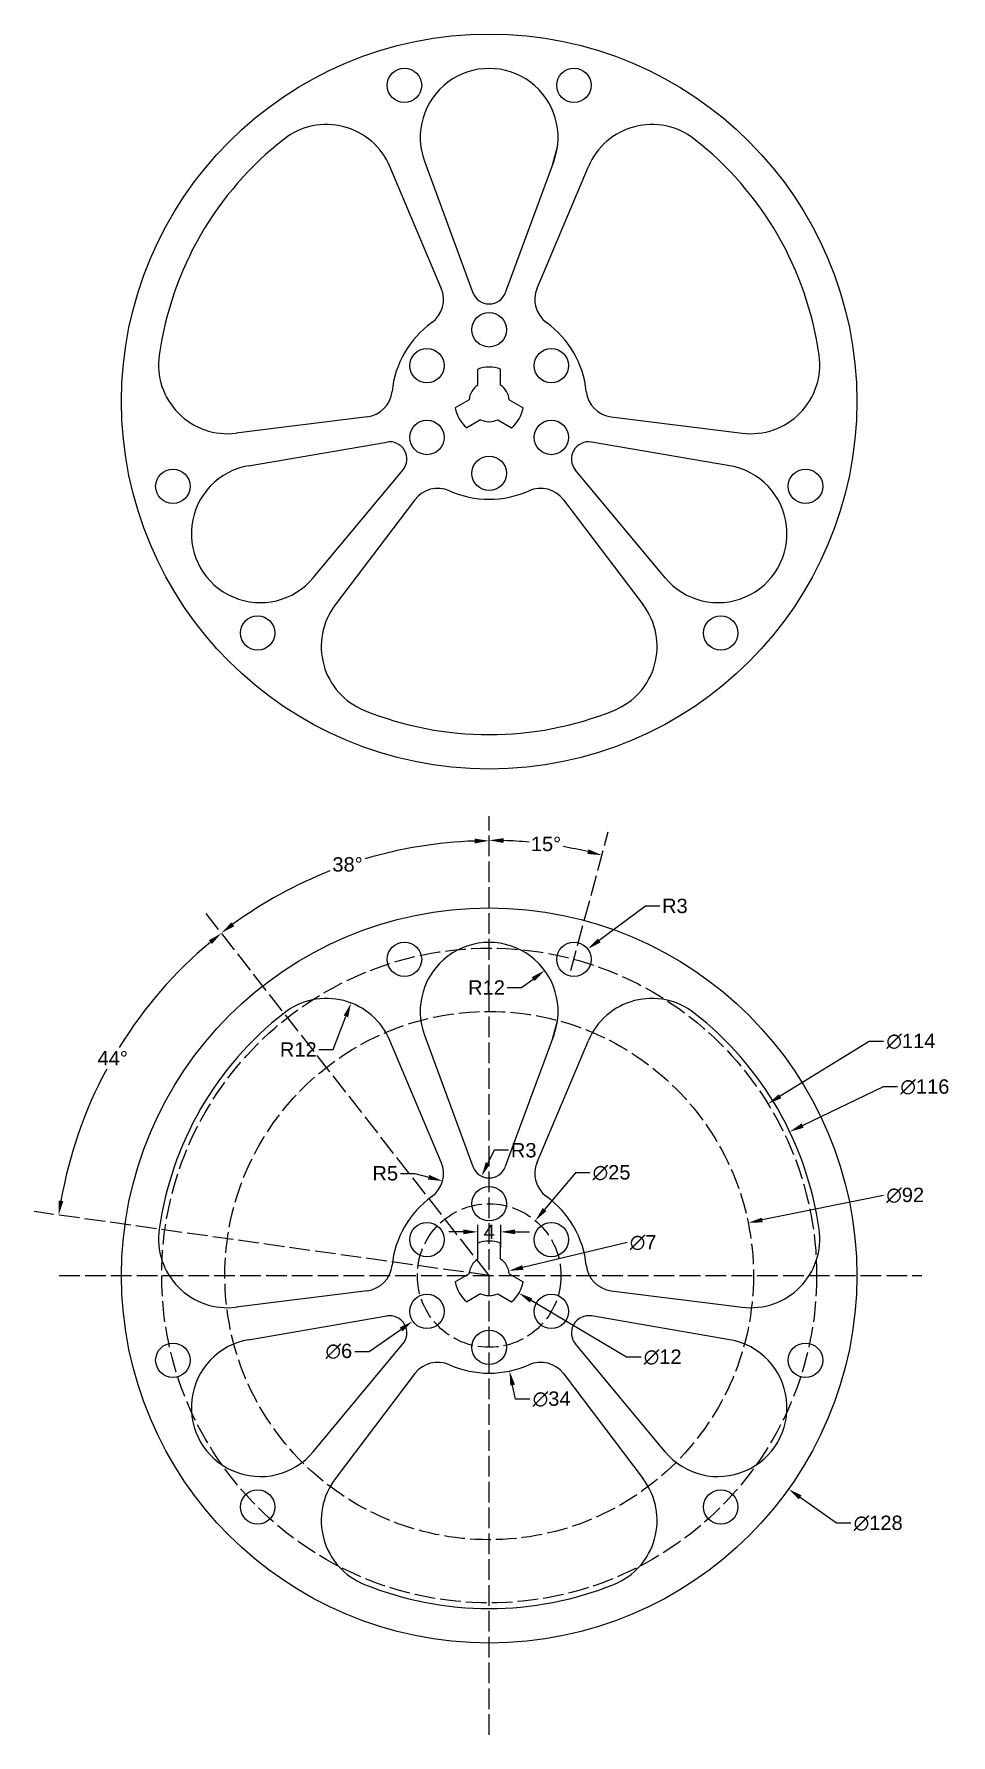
# Model space of a CAD drawing. Header units: millimetres. Extents: x 3177 to 3337, y 1654 to 1951.
import ezdxf

# ---------------------------------------------------------------- set-up
doc = ezdxf.new("R2010")
doc.units = ezdxf.units.MM
doc.header["$LTSCALE"] = 0.3
doc.linetypes.add('ACAD_ISO02W100', pattern=[15, 12, -3])
doc.layers.add('dim', color=1, linetype='Continuous')
doc.layers.add('dot lines', color=6, linetype='ACAD_ISO02W100')
doc.styles.get("Standard").update_dxf_attribs({"font": 'arial.ttf'})
doc.dimstyles.new('ISO-25', dxfattribs={"dimtxt": 2.5, "dimasz": 2.5, "dimexe": 1.25, "dimexo": 0.625, "dimtad": 0, "dimtih": 1, "dimtoh": 1, "dimtxsty": 'Standard', "dimcen": 0, "dimadec": 0, "dimazin": 0, "dimtfac": 1, "dimtofl": 0, "dimtmove": 0, "dimatfit": 3, "dimfxl": 1, "dimarcsym": 0})

# ---------------------------------------------------------------- blocks, each defined once
blk = doc.blocks.new('*U1')
blk.add_circle((0, 0), 3)
blk = doc.blocks.new('*U2')
at = {"color": 0, "linetype": 'ByBlock', "lineweight": -2, "transparency": 16777216}
blk.add_blockref('*U1', (3256.51, 1746.88), dxfattribs=at)
for p, rotation in [((3245.68, 1740.63), 59.99999999999999), ((3267.33, 1740.63), 300.0000000000001), ((3245.68, 1728.13), 120), ((3267.33, 1728.13), 240), ((3256.51, 1721.88), 180)]:
    blk.add_blockref('*U1', p, dxfattribs=dict(at, rotation=rotation))
blk = doc.blocks.new('*U5')
for centre in [(-14.75, 0), (14.75, 0)]:
    blk.add_circle(centre, 3)
blk = doc.blocks.new('*U6')
at = {"color": 0, "linetype": 'ByBlock', "lineweight": -2, "transparency": 16777216}
blk.add_blockref('*U5', (3256.51, 1789.44), dxfattribs=at)
for p, rotation in [((3208.83, 1706.85), 120), ((3304.19, 1706.85), 240)]:
    blk.add_blockref('*U5', p, dxfattribs=dict(at, rotation=rotation))
blk = doc.blocks.new('*D11')
at = {"layer": 'Defpoints', "color": 0, "transparency": 16777216}
for p in [(3256.51, 1814.38), (3277.21, 1811.65), (3269.67, 1809.01), (3270.74, 1787.5), (3256.51, 1654.38)]:
    blk.add_point(p, dxfattribs=at)
at = {"layer": 'dim', "color": 0, "lineweight": -2, "transparency": 16777216}
for start, end in [(84.7517, 88.1097), (76.8903, 80.2366)]:
    blk.add_arc((3256.51, 1734.38), 75.78, start, end, dxfattribs=at)
at = {"layer": 'dim', "color": 0, "transparency": 16777216}
for points in [[(3259, 1809.7), (3259.01, 1810.53), (3256.51, 1810.16)], [(3273.8, 1808.59), (3273.59, 1807.78), (3276.12, 1807.58)]]:
    blk.add_solid(points, dxfattribs=at)
at = {"layer": 'dim', "color": 0, "transparency": 16777216, "insert": (3266.4, 1809.51), "char_height": 2.5, "attachment_point": 5}
blk.add_mtext('15°', dxfattribs=at)
blk = doc.blocks.new('*D12')
at = {"layer": 'Defpoints', "color": 0, "transparency": 16777216}
for p in [(3256.51, 1814.38), (3239.91, 1808.24), (3207.25, 1797.42), (3256.51, 1734.38), (3256.51, 1654.38)]:
    blk.add_point(p, dxfattribs=at)
at = {"layer": 'dim', "color": 0, "lineweight": -2, "transparency": 16777216}
for start, end in [(91.8923, 106.5546), (111.4819, 126.1077)]:
    blk.add_arc((3256.51, 1734.38), 75.7, start, end, dxfattribs=at)
at = {"layer": 'dim', "color": 0, "transparency": 16777216}
for points in [[(3254, 1810.45), (3254.01, 1809.62), (3256.51, 1810.08)], [(3212.15, 1795.2), (3211.64, 1795.87), (3209.9, 1794.03)]]:
    blk.add_solid(points, dxfattribs=at)
at = {"layer": 'dim', "color": 0, "transparency": 16777216, "insert": (3231.86, 1805.95), "char_height": 2.5, "attachment_point": 5}
blk.add_mtext('38°', dxfattribs=at)
blk = doc.blocks.new('*D13')
at = {"layer": 'Defpoints', "color": 0, "transparency": 16777216}
for p in [(3207.25, 1797.42), (3196.35, 1780.26), (3177.29, 1745.51), (3256.51, 1734.38), (3256.51, 1734.38)]:
    blk.add_point(p, dxfattribs=at)
at = {"layer": 'dim', "color": 0, "lineweight": -2, "transparency": 16777216}
for start, end in [(129.8932, 148.3465), (151.6264, 170.1068)]:
    blk.add_arc((3256.51, 1734.38), 75.66, start, end, dxfattribs=at)
at = {"layer": 'dim', "color": 0, "transparency": 16777216}
for points in [[(3207.72, 1792.75), (3208.24, 1792.11), (3209.92, 1794)], [(3182.38, 1747.31), (3181.56, 1747.44), (3181.58, 1744.91)]]:
    blk.add_solid(points, dxfattribs=at)
at = {"layer": 'dim', "color": 0, "transparency": 16777216, "insert": (3190.98, 1772.21), "char_height": 2.5, "attachment_point": 5}
blk.add_mtext('44°', dxfattribs=at)
blk = doc.blocks.new('*D14')
at = {"layer": 'Defpoints', "color": 0, "transparency": 16777216}
for p in [(3258.51, 1741.98), (3254.51, 1738.64), (3258.51, 1738.64)]:
    blk.add_point(p, dxfattribs=at)
at = {"layer": 'dim', "color": 0, "lineweight": -2, "transparency": 16777216}
for p, q in [((3252.01, 1741.98), (3249.51, 1741.98)), ((3254.51, 1739.27), (3254.51, 1743.23)), ((3258.51, 1739.27), (3258.51, 1743.23)), ((3261.01, 1741.98), (3263.51, 1741.98))]:
    blk.add_line(p, q, dxfattribs=at)
at = {"layer": 'dim', "color": 0, "transparency": 16777216}
for points in [[(3252.01, 1742.4), (3252.01, 1741.57), (3254.51, 1741.98)], [(3261.01, 1742.4), (3261.01, 1741.57), (3258.51, 1741.98)]]:
    blk.add_solid(points, dxfattribs=at)
at = {"layer": 'dim', "color": 0, "transparency": 16777216, "insert": (3256.51, 1741.98), "char_height": 2.5, "attachment_point": 5}
blk.add_mtext('4', dxfattribs=at)
blk = doc.blocks.new('*D15')
at = {"layer": 'Defpoints', "color": 0, "transparency": 16777216}
for p in [(3266.17, 1787.49), (3256.51, 1780.38)]:
    blk.add_point(p, dxfattribs=at)
at = {"layer": 'dim', "color": 0, "lineweight": -2, "transparency": 16777216}
for p, q in [((3262.15, 1784.53), (3264.16, 1786.01)), ((3259.65, 1784.53), (3262.15, 1784.53))]:
    blk.add_line(p, q, dxfattribs=at)
at = {"layer": 'dim', "color": 0, "transparency": 16777216}
blk.add_solid([(3263.91, 1786.34), (3264.41, 1785.67), (3266.17, 1787.49)], dxfattribs=at)
at = {"layer": 'dim', "color": 0, "transparency": 16777216, "insert": (3256.05, 1784.53), "char_height": 2.5, "attachment_point": 5}
blk.add_mtext('R12', dxfattribs=at)
blk = doc.blocks.new('*D16')
at = {"layer": 'Defpoints', "color": 0, "transparency": 16777216}
for p in [(3271.26, 1789.44), (3273.66, 1791.23)]:
    blk.add_point(p, dxfattribs=at)
at = {"layer": 'dim', "color": 0, "lineweight": -2, "transparency": 16777216}
for p, q in [((3283.69, 1798.72), (3275.66, 1792.73)), ((3286.19, 1798.72), (3283.69, 1798.72))]:
    blk.add_line(p, q, dxfattribs=at)
at = {"layer": 'dim', "color": 0, "transparency": 16777216}
blk.add_solid([(3275.42, 1793.06), (3275.91, 1792.39), (3273.66, 1791.23)], dxfattribs=at)
at = {"layer": 'dim', "color": 0, "transparency": 16777216, "insert": (3288.83, 1798.72), "char_height": 2.5, "attachment_point": 5}
blk.add_mtext('R3', dxfattribs=at)
blk = doc.blocks.new('*D17')
at = {"layer": 'Defpoints', "color": 0, "transparency": 16777216}
for p in [(3232.47, 1781.84), (3228.19, 1770.63)]:
    blk.add_point(p, dxfattribs=at)
at = {"layer": 'dim', "color": 0, "lineweight": -2, "transparency": 16777216}
for p, q in [((3229.37, 1773.74), (3231.58, 1779.5)), ((3226.87, 1773.74), (3229.37, 1773.74))]:
    blk.add_line(p, q, dxfattribs=at)
at = {"layer": 'dim', "color": 0, "transparency": 16777216}
blk.add_solid([(3231.19, 1779.65), (3231.97, 1779.35), (3232.47, 1781.84)], dxfattribs=at)
at = {"layer": 'dim', "color": 0, "transparency": 16777216, "insert": (3223.28, 1773.74), "char_height": 2.5, "attachment_point": 5}
blk.add_mtext('R12', dxfattribs=at)
blk = doc.blocks.new('*D18')
at = {"layer": 'Defpoints', "color": 0, "transparency": 16777216}
for p in [(3256.51, 1754.38), (3255.2, 1751.68)]:
    blk.add_point(p, dxfattribs=at)
at = {"layer": 'dim', "color": 0, "lineweight": -2, "transparency": 16777216}
for p, q in [((3257.38, 1756.18), (3256.29, 1753.93)), ((3259.88, 1756.18), (3257.38, 1756.18))]:
    blk.add_line(p, q, dxfattribs=at)
at = {"layer": 'dim', "color": 0, "transparency": 16777216}
blk.add_solid([(3255.91, 1754.11), (3256.66, 1753.75), (3255.2, 1751.68)], dxfattribs=at)
at = {"layer": 'dim', "color": 0, "transparency": 16777216, "insert": (3262.52, 1756.18), "char_height": 2.5, "attachment_point": 5}
blk.add_mtext('R3', dxfattribs=at)
blk = doc.blocks.new('*D19')
at = {"layer": 'Defpoints', "color": 0, "transparency": 16777216}
for p in [(3243.57, 1752.17), (3248.39, 1750.83)]:
    blk.add_point(p, dxfattribs=at)
at = {"layer": 'dim', "color": 0, "lineweight": -2, "transparency": 16777216}
for p, q in [((3241.07, 1752.17), (3243.57, 1752.17)), ((3243.57, 1752.17), (3245.98, 1751.5))]:
    blk.add_line(p, q, dxfattribs=at)
at = {"layer": 'dim', "color": 0, "transparency": 16777216}
blk.add_solid([(3246.09, 1751.9), (3245.87, 1751.1), (3248.39, 1750.83)], dxfattribs=at)
at = {"layer": 'dim', "color": 0, "transparency": 16777216, "insert": (3238.42, 1752.17), "char_height": 2.5, "attachment_point": 5}
blk.add_mtext('R5', dxfattribs=at)
blk = doc.blocks.new('*D20')
at = {"layer": 'Defpoints', "color": 0, "transparency": 16777216}
for p in [(3264.54, 1743.95), (3248.47, 1724.8)]:
    blk.add_point(p, dxfattribs=at)
at = {"layer": 'dim', "color": 0, "lineweight": -2, "transparency": 16777216}
for p, q in [((3271.53, 1752.27), (3266.15, 1745.87)), ((3274.03, 1752.27), (3271.53, 1752.27))]:
    blk.add_line(p, q, dxfattribs=at)
at = {"layer": 'dim', "color": 0, "transparency": 16777216}
blk.add_solid([(3265.83, 1746.13), (3266.47, 1745.6), (3264.54, 1743.95)], dxfattribs=at)
at = {"layer": 'dim', "color": 0, "transparency": 16777216, "insert": (3277.81, 1752.27), "char_height": 2.5, "attachment_point": 5}
blk.add_mtext('∅25', dxfattribs=at)
blk = doc.blocks.new('*D21')
at = {"layer": 'Defpoints', "color": 0, "transparency": 16777216}
for p in [(3253.1, 1733.56), (3259.91, 1735.19)]:
    blk.add_point(p, dxfattribs=at)
at = {"layer": 'dim', "color": 0, "lineweight": -2, "transparency": 16777216}
blk.add_line((3280.5, 1740.11), (3262.34, 1735.77), dxfattribs=at)
at = {"layer": 'dim', "color": 0, "transparency": 16777216}
blk.add_solid([(3262.25, 1736.18), (3262.44, 1735.37), (3259.91, 1735.19)], dxfattribs=at)
at = {"layer": 'dim', "color": 0, "transparency": 16777216, "insert": (3283.31, 1740.11), "char_height": 2.5, "attachment_point": 5}
blk.add_mtext('∅7', dxfattribs=at)
blk = doc.blocks.new('*D22')
at = {"layer": 'Defpoints', "color": 0, "transparency": 16777216}
for p in [(3251.35, 1737.44), (3261.67, 1731.31)]:
    blk.add_point(p, dxfattribs=at)
at = {"layer": 'dim', "color": 0, "lineweight": -2, "transparency": 16777216}
for p, q in [((3280.44, 1720.17), (3263.82, 1730.04)), ((3282.94, 1720.17), (3280.44, 1720.17))]:
    blk.add_line(p, q, dxfattribs=at)
at = {"layer": 'dim', "color": 0, "transparency": 16777216}
blk.add_solid([(3264.03, 1730.4), (3263.6, 1729.68), (3261.67, 1731.31)], dxfattribs=at)
at = {"layer": 'dim', "color": 0, "transparency": 16777216, "insert": (3286.71, 1720.17), "char_height": 2.5, "attachment_point": 5}
blk.add_mtext('∅12', dxfattribs=at)
blk = doc.blocks.new('*D23')
at = {"layer": 'Defpoints', "color": 0, "transparency": 16777216}
for p in [(3248.15, 1729.83), (3243.21, 1726.42)]:
    blk.add_point(p, dxfattribs=at)
at = {"layer": 'dim', "color": 0, "lineweight": -2, "transparency": 16777216}
for p, q in [((3235.64, 1721.18), (3241.16, 1725)), ((3233.14, 1721.18), (3235.64, 1721.18))]:
    blk.add_line(p, q, dxfattribs=at)
at = {"layer": 'dim', "color": 0, "transparency": 16777216}
blk.add_solid([(3240.92, 1725.34), (3241.4, 1724.66), (3243.21, 1726.42)], dxfattribs=at)
at = {"layer": 'dim', "color": 0, "transparency": 16777216, "insert": (3230.34, 1721.18), "char_height": 2.5, "attachment_point": 5}
blk.add_mtext('∅6', dxfattribs=at)
blk = doc.blocks.new('*D24')
at = {"layer": 'Defpoints', "color": 0, "transparency": 16777216}
for p in [(3252.95, 1751), (3260.06, 1717.75)]:
    blk.add_point(p, dxfattribs=at)
at = {"layer": 'dim', "color": 0, "lineweight": -2, "transparency": 16777216}
for p, q in [((3261.11, 1712.86), (3260.59, 1715.31)), ((3263.61, 1712.86), (3261.11, 1712.86))]:
    blk.add_line(p, q, dxfattribs=at)
at = {"layer": 'dim', "color": 0, "transparency": 16777216}
blk.add_solid([(3261, 1715.4), (3260.18, 1715.22), (3260.06, 1717.75)], dxfattribs=at)
at = {"layer": 'dim', "color": 0, "transparency": 16777216, "insert": (3267.38, 1712.86), "char_height": 2.5, "attachment_point": 5}
blk.add_mtext('∅34', dxfattribs=at)
blk = doc.blocks.new('*D25')
at = {"layer": 'Defpoints', "color": 0, "transparency": 16777216}
for p in [(3204.41, 1771.55), (3308.6, 1697.2)]:
    blk.add_point(p, dxfattribs=at)
at = {"layer": 'dim', "color": 0, "lineweight": -2, "transparency": 16777216}
for p, q in [((3316.97, 1691.24), (3310.64, 1695.75)), ((3319.47, 1691.24), (3316.97, 1691.24))]:
    blk.add_line(p, q, dxfattribs=at)
at = {"layer": 'dim', "color": 0, "transparency": 16777216}
blk.add_solid([(3310.88, 1696.09), (3310.4, 1695.41), (3308.6, 1697.2)], dxfattribs=at)
at = {"layer": 'dim', "color": 0, "transparency": 16777216, "insert": (3324.22, 1691.24), "char_height": 2.5, "attachment_point": 5}
blk.add_mtext('∅128', dxfattribs=at)
blk = doc.blocks.new('*D26')
at = {"layer": 'Defpoints', "color": 0, "transparency": 16777216}
for p in [(3301.58, 1743.55), (3211.43, 1725.21)]:
    blk.add_point(p, dxfattribs=at)
at = {"layer": 'dim', "color": 0, "lineweight": -2, "transparency": 16777216}
blk.add_line((3325.16, 1748.34), (3304.03, 1744.05), dxfattribs=at)
at = {"layer": 'dim', "color": 0, "transparency": 16777216}
blk.add_solid([(3303.95, 1744.45), (3304.12, 1743.64), (3301.58, 1743.55)], dxfattribs=at)
at = {"layer": 'dim', "color": 0, "transparency": 16777216, "insert": (3328.92, 1748.34), "char_height": 2.5, "attachment_point": 5}
blk.add_mtext('∅92', dxfattribs=at)
blk = doc.blocks.new('*D27')
at = {"layer": 'Defpoints', "color": 0, "transparency": 16777216}
for p in [(3308.82, 1759.42), (3204.19, 1709.33)]:
    blk.add_point(p, dxfattribs=at)
at = {"layer": 'dim', "color": 0, "lineweight": -2, "transparency": 16777216}
for p, q in [((3325.1, 1767.21), (3311.08, 1760.5)), ((3327.6, 1767.21), (3325.1, 1767.21))]:
    blk.add_line(p, q, dxfattribs=at)
at = {"layer": 'dim', "color": 0, "transparency": 16777216}
blk.add_solid([(3310.9, 1760.88), (3311.26, 1760.12), (3308.82, 1759.42)], dxfattribs=at)
at = {"layer": 'dim', "color": 0, "transparency": 16777216, "insert": (3332.34, 1767.21), "char_height": 2.5, "attachment_point": 5}
blk.add_mtext('∅116', dxfattribs=at)
blk = doc.blocks.new('*D28')
at = {"layer": 'Defpoints', "color": 0, "transparency": 16777216}
for p in [(3305.03, 1764.28), (3207.98, 1704.47)]:
    blk.add_point(p, dxfattribs=at)
at = {"layer": 'dim', "color": 0, "lineweight": -2, "transparency": 16777216}
for p, q in [((3322.67, 1775.15), (3307.16, 1765.59)), ((3325.17, 1775.15), (3322.67, 1775.15))]:
    blk.add_line(p, q, dxfattribs=at)
at = {"layer": 'dim', "color": 0, "transparency": 16777216}
blk.add_solid([(3306.94, 1765.95), (3307.38, 1765.24), (3305.03, 1764.28)], dxfattribs=at)
at = {"layer": 'dim', "color": 0, "transparency": 16777216, "insert": (3329.91, 1775.15), "char_height": 2.5, "attachment_point": 5}
blk.add_mtext('∅114', dxfattribs=at)
blk = doc.blocks.new('*U32')
blk.add_circle((0, 0), 3)
blk = doc.blocks.new('*U33')
at = {"color": 0, "linetype": 'ByBlock', "lineweight": -2, "transparency": 16777216}
blk.add_blockref('*U32', (3256.51, 1746.88), dxfattribs=at)
for p, rotation in [((3245.68, 1740.63), 59.99999999999999), ((3267.33, 1740.63), 300.0000000000001), ((3245.68, 1728.13), 120), ((3267.33, 1728.13), 240), ((3256.51, 1721.88), 180)]:
    blk.add_blockref('*U32', p, dxfattribs=dict(at, rotation=rotation))
blk = doc.blocks.new('*U29')
for centre in [(-14.75, 0), (14.75, 0)]:
    blk.add_circle(centre, 3)
blk = doc.blocks.new('*U31')
at = {"color": 0, "linetype": 'ByBlock', "lineweight": -2, "transparency": 16777216}
blk.add_blockref('*U29', (3256.51, 1789.44), dxfattribs=at)
for p, rotation in [((3208.83, 1706.85), 120), ((3304.19, 1706.85), 240)]:
    blk.add_blockref('*U29', p, dxfattribs=dict(at, rotation=rotation))

msp = doc.modelspace()

# ---------------------------------------------------------------- linework, layer by layer
for p, q in [((3245.249, 1928.403), (3253.692, 1905.518)), ((3267.765, 1928.403), (3259.321, 1905.518)), ((3248.177, 1906.296), (3239.242, 1927.471)), ((3264.836, 1906.296), (3273.771, 1927.471)), ((3254.507, 1889.429), (3254.507, 1892.214)), ((3258.507, 1889.429), (3258.507, 1892.214)), ((3253.019, 1886.853), (3250.608, 1885.461)), ((3259.994, 1886.853), (3262.406, 1885.461)), ((3235.248, 1883.901), (3212.442, 1881.051)), ((3277.766, 1883.901), (3300.571, 1881.051)), ((3255.019, 1883.389), (3252.608, 1881.996)), ((3257.994, 1883.389), (3260.406, 1881.996)), ((3214.638, 1875.384), (3238.678, 1879.514)), ((3298.376, 1875.384), (3274.335, 1879.514)), ((3225.896, 1855.884), (3241.493, 1874.639)), ((3287.117, 1855.884), (3271.521, 1874.639)), ((3243.577, 1869.474), (3229.707, 1851.149)), ((3269.436, 1869.474), (3283.307, 1851.149)), ((3248.177, 1754.116), (3239.242, 1775.291)), ((3245.249, 1776.224), (3253.692, 1753.339)), ((3267.765, 1776.224), (3259.321, 1753.339)), ((3264.836, 1754.116), (3273.771, 1775.291)), ((3254.507, 1737.25), (3254.507, 1740.034)), ((3258.507, 1737.25), (3258.507, 1740.034)), ((3253.019, 1734.673), (3250.608, 1733.281)), ((3259.994, 1734.673), (3262.406, 1733.281)), ((3235.248, 1731.721), (3212.442, 1728.872)), ((3255.019, 1731.209), (3252.608, 1729.817)), ((3257.994, 1731.209), (3260.406, 1729.817)), ((3277.766, 1731.721), (3300.571, 1728.872)), ((3214.638, 1723.204), (3238.678, 1727.334)), ((3298.376, 1723.204), (3274.335, 1727.334)), ((3225.896, 1703.705), (3241.493, 1722.459)), ((3287.117, 1703.705), (3271.521, 1722.459)), ((3243.577, 1717.295), (3229.707, 1698.969)), ((3269.436, 1717.295), (3283.307, 1698.969))]:
    msp.add_line(p, q)
at = {"linetype": 'ACAD_ISO02W100'}
for p, q in [((3267.599, 1927.953), (3268.395, 1930.926)), ((3267.599, 1775.773), (3268.395, 1778.747))]:
    msp.add_line(p, q, dxfattribs=at)
for centre in [(3256.507, 1886.557), (3256.507, 1734.378)]:
    msp.add_circle(centre, 64)
for centre, radius, start, end in [((3256.507, 1932.557), 12, 339.74775, 200.25225), ((3228.186, 1922.805), 12, 22.87833, 128), ((3284.827, 1922.805), 12, 52, 157.12167), ((3256.507, 1886.557), 58, 128, 172), ((3256.507, 1886.557), 58, 8, 52), ((3243.571, 1904.352), 5, 306.01489, 22.87833), ((3256.507, 1906.557), 3, 200.25225, 339.74775), ((3269.443, 1904.352), 5, 157.12167, 233.98511), ((3256.507, 1886.557), 17, 126.01489, 173.98511), ((3256.507, 1886.557), 17, 6.01489, 53.98511), ((3210.954, 1892.959), 12, 172, 277.12167), ((3302.059, 1892.959), 12, 262.87833, 8), ((3256.507, 1886.557), 6, 70.52878, 109.47122), ((3234.628, 1888.862), 5, 277.12167, 353.98511), ((3256.507, 1886.557), 3.5, 124.8499, 175.1501), ((3256.507, 1886.557), 3.5, 4.8499, 55.1501), ((3278.386, 1888.862), 5, 186.01489, 262.87833), ((3256.507, 1886.557), 6, 190.52878, 229.47122), ((3256.507, 1886.557), 6, 310.52878, 349.47122), ((3256.507, 1886.557), 3.5, 244.8499, 295.1501), ((3239.186, 1876.557), 3, 320.25225, 99.74775), ((3273.827, 1876.557), 3, 80.25225, 219.74775), ((3216.67, 1863.557), 12, 99.74775, 320.25225), ((3296.344, 1863.557), 12, 219.74775, 80.25225), ((3247.564, 1866.457), 5, 66.01489, 142.87833), ((3256.507, 1886.557), 17, 246.01489, 293.98511), ((3265.45, 1866.457), 5, 37.12167, 113.98511), ((3239.275, 1843.906), 12, 142.87833, 248), ((3273.739, 1843.906), 12, 292, 37.12167), ((3256.507, 1886.557), 58, 248, 292), ((3256.507, 1780.378), 12, 339.74775, 200.25225), ((3256.507, 1734.378), 58, 128, 172), ((3228.186, 1770.626), 12, 22.87833, 128), ((3284.827, 1770.626), 12, 52, 157.12167), ((3256.507, 1734.378), 58, 8, 52), ((3243.571, 1752.173), 5, 306.01489, 22.87833), ((3269.443, 1752.173), 5, 157.12167, 233.98511), ((3256.507, 1754.378), 3, 200.25225, 339.74775), ((3256.507, 1734.378), 17, 126.01489, 173.98511), ((3256.507, 1734.378), 17, 6.01489, 53.98511), ((3210.954, 1740.779), 12, 172, 277.12167), ((3302.059, 1740.779), 12, 262.87833, 8), ((3256.507, 1734.378), 6, 70.52878, 109.47122), ((3234.628, 1736.683), 5, 277.12167, 353.98511), ((3256.507, 1734.378), 3.5, 124.8499, 175.1501), ((3256.507, 1734.378), 3.5, 4.8499, 55.1501), ((3278.386, 1736.683), 5, 186.01489, 262.87833), ((3256.507, 1734.378), 6, 190.52878, 229.47122), ((3256.507, 1734.378), 6, 310.52878, 349.47122), ((3256.507, 1734.378), 3.5, 244.8499, 295.1501), ((3239.186, 1724.378), 3, 320.25225, 99.74775), ((3273.827, 1724.378), 3, 80.25225, 219.74775), ((3216.67, 1711.378), 12, 99.74775, 320.25225), ((3296.344, 1711.378), 12, 219.74775, 80.25225), ((3247.564, 1714.277), 5, 66.01489, 142.87833), ((3256.507, 1734.378), 17, 246.01489, 293.98511), ((3265.45, 1714.277), 5, 37.12167, 113.98511), ((3239.275, 1691.727), 12, 142.87833, 248), ((3273.739, 1691.727), 12, 292, 37.12167), ((3256.507, 1734.378), 58, 248, 292)]:
    msp.add_arc(centre, radius, start, end)
at = {"layer": 'dot lines'}
for p, q in [((3256.507, 1654.378), (3256.507, 1814.378)), ((3181.664, 1734.378), (3331.817, 1734.378))]:
    msp.add_line(p, q, dxfattribs=at)
at = {"layer": 'dot lines', "linetype": 'ACAD_ISO02W100'}
for p, q in [((3270.742, 1787.503), (3277.212, 1811.652)), ((3256.507, 1734.378), (3207.254, 1797.418)), ((3256.507, 1734.378), (3177.285, 1745.511))]:
    msp.add_line(p, q, dxfattribs=at)
msp.add_circle((3256.507, 1734.378), 57, dxfattribs=at)
at = {"layer": 'dot lines'}
for radius in [46, 12.5]:
    msp.add_circle((3256.507, 1734.378), radius, dxfattribs=at)

# ---------------------------------------------------------------- block references
for name, p in [('*U31', (0, 152.179)), ('*U33', (0, 152.179)), ('*U6', (0, 0)), ('*U2', (0, 0))]:
    msp.add_blockref(name, p)

# ---------------------------------------------------------------- dimensions: what is measured, and where the dimension line sits
at = {"layer": 'dim'}
for base, line1, line2, picture, middle in [((3239.907, 1808.236), ((3256.507, 1654.378), (3256.507, 1814.378)), ((3256.507, 1734.378), (3207.254, 1797.418)), '*D12', (3231.861, 1805.954)), ((3269.666, 1809.007), ((3270.742, 1787.503), (3277.212, 1811.652)), ((3256.507, 1654.378), (3256.507, 1814.378)), '*D11', (3266.398, 1809.51)), ((3196.346, 1780.263), ((3256.507, 1734.378), (3177.285, 1745.511)), ((3256.507, 1734.378), (3207.254, 1797.418)), '*D13', (3190.981, 1772.209))]:
    dim = msp.add_angular_dim_2l(base=base, line1=line1, line2=line2, dimstyle='ISO-25', dxfattribs=at)
    dim.commit()
    dim.dimension.update_dxf_attribs({"geometry": picture, "text_midpoint": middle})
for center, mpoint, picture, middle in [((3271.259, 1789.435), (3273.662, 1791.231), '*D16', (3288.826, 1798.723)), ((3256.507, 1780.378), (3266.173, 1787.488), '*D15', (3256.047, 1784.525)), ((3228.186, 1770.626), (3232.469, 1781.836), '*D17', (3223.276, 1773.737)), ((3256.507, 1754.378), (3255.197, 1751.678), '*D18', (3262.52, 1756.177)), ((3243.571, 1752.173), (3248.388, 1750.832), '*D19', (3238.421, 1752.173))]:
    dim = msp.add_radius_dim(center=center, mpoint=mpoint, dimstyle='ISO-25', dxfattribs=at)
    dim.commit()
    dim.dimension.update_dxf_attribs({"geometry": picture, "text_midpoint": middle, "dimtype": 164})
for p1, p2, picture, middle in [((3207.981, 1704.473), (3305.032, 1764.282), '*D28', (3329.914, 1775.154)), ((3204.409, 1771.55), (3308.604, 1697.205), '*D25', (3324.219, 1691.236)), ((3204.192, 1709.334), (3308.822, 1759.421), '*D27', (3332.345, 1767.213)), ((3248.47, 1724.803), (3264.543, 1743.952), '*D20', (3277.81, 1752.27)), ((3211.43, 1725.208), (3301.583, 1743.547), '*D26', (3325.157, 1748.343)), ((3253.102, 1733.565), (3259.911, 1735.19), '*D21', (3280.501, 1740.107)), ((3251.347, 1737.44), (3261.666, 1731.315), '*D22', (3286.706, 1720.167)), ((3248.148, 1729.834), (3243.214, 1726.421), '*D23', (3230.335, 1721.179))]:
    dim = msp.add_diameter_dim_2p(p1=p1, p2=p2, dimstyle='ISO-25', dxfattribs=at)
    dim.commit()
    dim.dimension.update_dxf_attribs({"geometry": picture, "text_midpoint": middle, "dimtype": 163})
dim = msp.add_diameter_dim_2p(p1=(3252.949, 1751.001), p2=(3260.065, 1717.754), dimstyle='ISO-25', dxfattribs=at)
dim.commit()
dim.dimension.update_dxf_attribs({"geometry": '*D24', "text_midpoint": (3267.382, 1712.865)})
dim = msp.add_linear_dim(base=(3258.507, 1741.983), p1=(3254.507, 1738.642), p2=(3258.507, 1738.642), dimstyle='ISO-25', dxfattribs=at)
dim.commit()
dim.dimension.update_dxf_attribs({"geometry": '*D14', "text_midpoint": (3256.507, 1741.983)})

doc.saveas('drawing.dxf')
